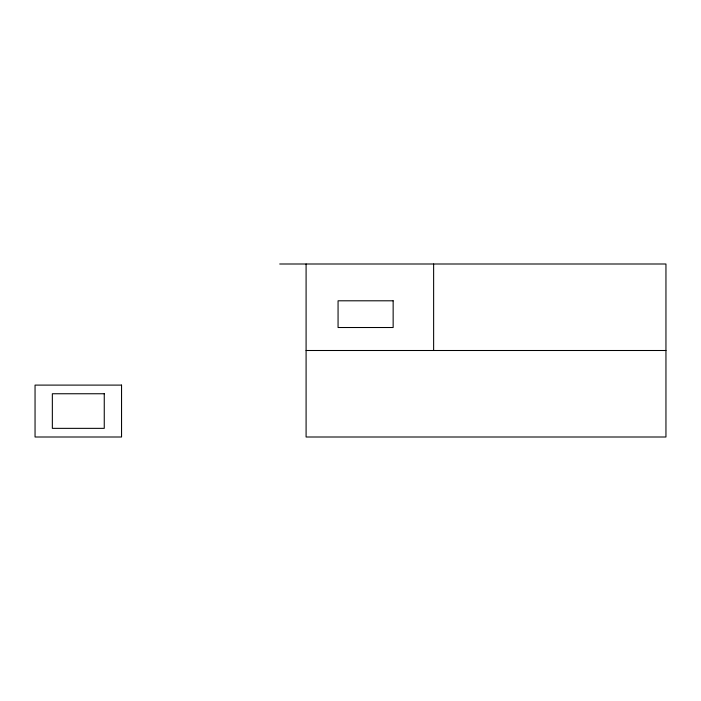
<?xml version="1.0" encoding="UTF-8"?>
<svg xmlns="http://www.w3.org/2000/svg" width="701" height="701" viewBox="0 0 701 701"><rect width="100%" height="100%" fill="white"/><g stroke="black" fill="none" stroke-linecap="round" stroke-linejoin="round"><path stroke-width="1.05" d="M279.717 263.997L665.95 263.997L665.95 437.003L306.092 437.003L306.092 263.997M306.092 350.5L665.95 350.5M433.63 263.997L433.63 350.5M393.147 300.799L338.066 300.799L338.066 327.516L393.147 327.516L393.147 300.799M121.553 385.103L35.05 385.103L35.05 437.003L121.553 437.003L121.553 385.103M104.256 393.752L52.347 393.752L52.347 428.355L104.256 428.355L104.256 393.752"/></g></svg>
